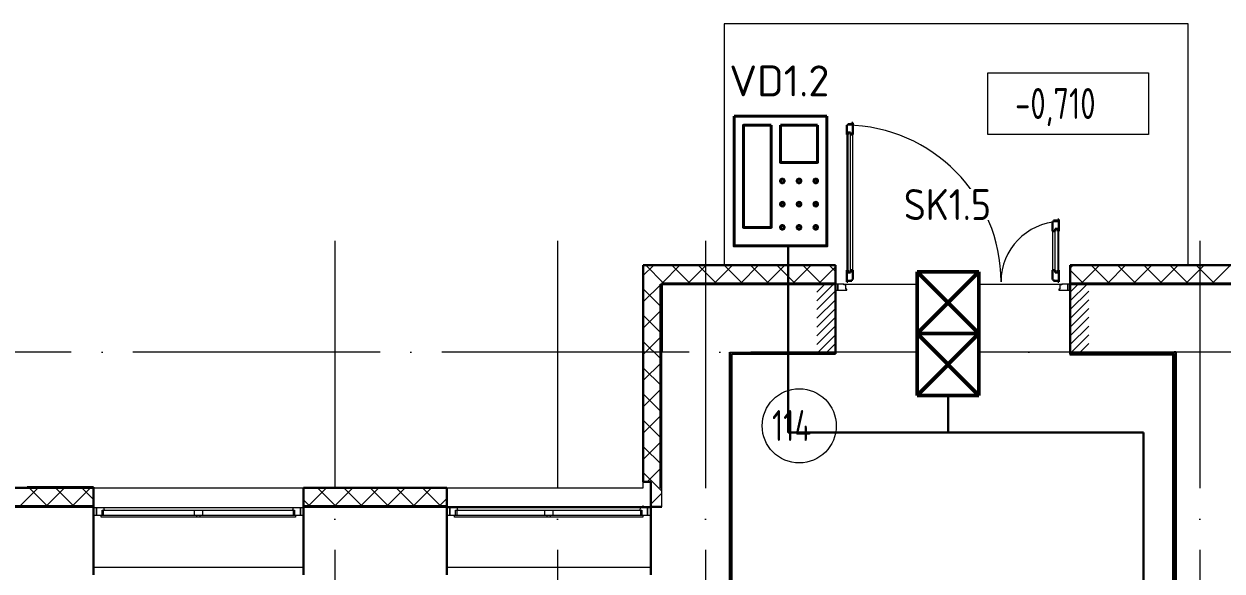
# Model space of a CAD drawing. Header units: millimetres. Extents: x -325553 to 627452, y -28539 to 738858.
# Drawn here: x -51775 to -42080, y 627397 to 631819 of the extents above; entities that cross this region are included whole.
import ezdxf

# ---------------------------------------------------------------- set-up
doc = ezdxf.new("R2010")
doc.units = ezdxf.units.MM
doc.set_wipeout_variables(frame=1)
for name, pattern in [('ADSK_Линия сетки', [25, 20, -2.5, 0, -2.5]), ('ADSK_Штриховая_ш2 п1_5', [4.5, 3, -1.5]), ('осевая', [2, 1.25, -0.25, 0.25, -0.25])]:
    doc.linetypes.add(name, pattern=pattern)
for name, color, linetype, lineweight in [('_ Окна', 7, 'Continuous', 9), ('RC-Извещатели_охранные', 5, 'Continuous', 30), ('RC-Линии_связи-Адресные', 5, 'Continuous', 30), ('RC-Линии_связи-Питание_220В', 6, 'осевая', 40), ('Аннотация', 7, 'Continuous', 18), ('Двери', 252, 'Continuous', 9), ('Марки помещений', 252, 'Continuous', 20), ('Маркировка Не АУ', 7, 'Continuous', 25), ('НО СКУД', 7, 'Continuous', 50), ('Ограждение', 252, 'Continuous', 9), ('Окна', 252, 'Continuous', 9), ('Оси', 252, 'Continuous', 9), ('Отметки', 7, 'Continuous', 9), ('Перекрытие', 252, 'Continuous', 18), ('Пожарка', 7, 'Continuous', 25), ('Стены внутренние', 7, 'Continuous', 18), ('Стены наружные', 7, 'Continuous', 18), ('Стены штриховка', 7, 'Continuous', 9)]:
    doc.layers.add(name, color=color, linetype=linetype, lineweight=lineweight)
doc.layers.add('Двери открывание', color=7, linetype='Continuous', lineweight=9, true_color=0xc0c0c0)
doc.layers.add('Стены', color=194, linetype='Continuous')
doc.styles.add('GOST Common_3', font='', dxfattribs={"height": 3.5})
doc.styles.add('ICOCPEUR', font='isocpeur.ttf', dxfattribs={"height": 250})
doc.styles.add('ISOCPEUR', font='isocpeur.ttf', dxfattribs={"width": 0.9, "height": 350})
doc.styles.get('GOST Common_3').set_extended_font_data('GOST 2.304 type A')
doc.linetypes.add('проект$0$Проводка в коробе', pattern='A,5,[130,ltypeshp.shx,S=1,R=0,X=0,Y=0],1.5,[130,ltypeshp.shx,S=1.5,R=90,X=0,Y=-1],0,[130,ltypeshp.shx,S=2.1,R=90,X=0,Y=1],1,[130,ltypeshp.shx,S=1,R=0,X=0.5,Y=0],5', length=12.5)

# ---------------------------------------------------------------- blocks, each defined once
blk = doc.blocks.new('1 этаж')
at = {"layer": 'Двери', "lineweight": 18, "true_color": 0x636466}
h = blk.add_hatch(dxfattribs=at)
h.set_pattern_fill('FP_2', color=251, style=0, pattern_type=2)
h.set_pattern_definition([(45, (-43580.8, -3268.73), (-35.3553, 35.3553), [])])
h.paths.add_polyline_path([(-44405.8, -3543.7), (-44405.8, -2993.7), (-44555.8, -2993.7), (-44555.8, -3543.7)])
h.paths.add_polyline_path([(-42355.8, -3543.7), (-42355.8, -2993.7), (-42505.8, -2993.7), (-42505.8, -3543.7), (-42370.6, -3543.7)])
at = {"layer": '_ Окна', "color": 251, "true_color": 0x636466}
for p, q in [((-50385.8, -4803.7), (-50410.8, -4803.7)), ((-50385.8, -4861.7), (-50385.8, -4803.7)), ((-48710.8, -4803.7), (-48735.8, -4803.7)), ((-48735.8, -4803.7), (-48735.8, -4861.7)), ((-47525.8, -4803.7), (-47550.8, -4803.7)), ((-47525.8, -4861.7), (-47525.8, -4803.7)), ((-45900.8, -4803.7), (-45925.8, -4803.7)), ((-45925.8, -4803.7), (-45925.8, -4861.7)), ((-50410.8, -4861.7), (-50385.8, -4861.7)), ((-48735.8, -4861.7), (-48710.8, -4861.7)), ((-47550.8, -4861.7), (-47525.8, -4861.7)), ((-45925.8, -4861.7), (-45900.8, -4861.7))]:
    blk.add_line(p, q, dxfattribs=at)
at = {"layer": '_ Окна', "color": 251, "lineweight": 18, "true_color": 0x636466}
for p, q in [((-50326.4, -4803.7), (-50385.8, -4803.7)), ((-50385.8, -4803.7), (-50385.8, -4861.7)), ((-50339.8, -4861.7), (-50339.8, -4820.7)), ((-50339.8, -4820.7), (-50327.8, -4820.7)), ((-50321.8, -4820.7), (-50326.4, -4803.7)), ((-48795.2, -4803.7), (-48799.8, -4820.7)), ((-48735.8, -4803.7), (-48795.2, -4803.7)), ((-48793.8, -4820.7), (-48781.8, -4820.7)), ((-48781.8, -4820.7), (-48781.8, -4861.7)), ((-48735.8, -4861.7), (-48735.8, -4803.7)), ((-47466.4, -4803.7), (-47525.8, -4803.7)), ((-47525.8, -4803.7), (-47525.8, -4861.7)), ((-47479.8, -4861.7), (-47479.8, -4820.7)), ((-47479.8, -4820.7), (-47467.8, -4820.7)), ((-47461.8, -4820.7), (-47466.4, -4803.7)), ((-45985.2, -4803.7), (-45989.8, -4820.7)), ((-45925.8, -4803.7), (-45985.2, -4803.7)), ((-45983.8, -4820.7), (-45971.8, -4820.7)), ((-45971.8, -4820.7), (-45971.8, -4861.7)), ((-45925.8, -4861.7), (-45925.8, -4803.7)), ((-50385.8, -4861.7), (-50347.8, -4861.7)), ((-48773.8, -4861.7), (-48735.8, -4861.7)), ((-47525.8, -4861.7), (-47487.8, -4861.7)), ((-45963.8, -4861.7), (-45925.8, -4861.7))]:
    blk.add_line(p, q, dxfattribs=at)
at = {"layer": 'Аннотация', "color": 251, "lineweight": 20, "true_color": 0x636466}
for p, q in [((-43172, -1786.4), (-43172, -1286.4)), ((-43172, -1286.4), (-41872, -1286.4)), ((-41872, -1286.4), (-41872, -1786.4)), ((-41872, -1786.4), (-43172, -1786.4))]:
    blk.add_line(p, q, dxfattribs=at)
at = {"layer": 'Двери', "color": 251, "lineweight": 30, "true_color": 0x636466}
for p, q in [((-44305.8, -1709.7), (-44313.8, -1709.7)), ((-44313.8, -1709.7), (-44313.8, -1785.7)), ((-44271.8, -1700.7), (-44305.8, -1700.7)), ((-44305.8, -1700.7), (-44305.8, -1709.7)), ((-44263.8, -1691.7), (-44271.8, -1691.7)), ((-44271.8, -1691.7), (-44271.8, -1700.7)), ((-44263.8, -1785.7), (-44263.8, -1691.7)), ((-44304.8, -1785.7), (-44313.8, -1785.7)), ((-44304.8, -1767.7), (-44304.8, -1785.7)), ((-44283.8, -1767.7), (-44304.8, -1767.7)), ((-44283.8, -1785.7), (-44283.8, -1767.7)), ((-44263.8, -1785.7), (-44283.8, -1785.7)), ((-42639.8, -2489.7), (-42647.8, -2489.7)), ((-42647.8, -2489.7), (-42647.8, -2565.7)), ((-42605.8, -2480.7), (-42639.8, -2480.7)), ((-42639.8, -2480.7), (-42639.8, -2489.7)), ((-42597.8, -2471.7), (-42605.8, -2471.7)), ((-42605.8, -2471.7), (-42605.8, -2480.7)), ((-42597.8, -2565.7), (-42597.8, -2471.7)), ((-42647.8, -2565.7), (-42627.8, -2565.7)), ((-42627.8, -2565.7), (-42627.8, -2547.7)), ((-42627.8, -2547.7), (-42606.8, -2547.7)), ((-42606.8, -2547.7), (-42606.8, -2565.7)), ((-42606.8, -2565.7), (-42597.8, -2565.7)), ((-44313.8, -2881.7), (-44313.8, -2975.7)), ((-44304.8, -2881.7), (-44313.8, -2881.7)), ((-44304.8, -2899.7), (-44304.8, -2881.7)), ((-44283.8, -2899.7), (-44304.8, -2899.7)), ((-44283.8, -2881.7), (-44283.8, -2899.7)), ((-44263.8, -2881.7), (-44283.8, -2881.7)), ((-44263.8, -2957.7), (-44263.8, -2881.7)), ((-42647.8, -2881.7), (-42647.8, -2957.7)), ((-42647.8, -2881.7), (-42627.8, -2881.7)), ((-42627.8, -2881.7), (-42627.8, -2899.7)), ((-42627.8, -2899.7), (-42606.8, -2899.7)), ((-42606.8, -2881.7), (-42597.8, -2881.7)), ((-42606.8, -2899.7), (-42606.8, -2881.7)), ((-42597.8, -2975.7), (-42597.8, -2881.7)), ((-44313.8, -2975.7), (-44305.8, -2975.7)), ((-44305.8, -2975.7), (-44305.8, -2966.7)), ((-44305.8, -2966.7), (-44271.8, -2966.7)), ((-44271.8, -2966.7), (-44271.8, -2957.7)), ((-44271.8, -2957.7), (-44263.8, -2957.7)), ((-42647.8, -2957.7), (-42639.8, -2957.7)), ((-42639.8, -2957.7), (-42639.8, -2966.7)), ((-42639.8, -2966.7), (-42605.8, -2966.7)), ((-42605.8, -2966.7), (-42605.8, -2975.7)), ((-42605.8, -2975.7), (-42597.8, -2975.7))]:
    blk.add_line(p, q, dxfattribs=at)
at = {"layer": 'Двери', "color": 251, "true_color": 0x636466}
for p, q in [((-44313.8, -1785.7), (-44313.8, -2881.7)), ((-44304.8, -1767.7), (-44304.8, -2899.7)), ((-44283.8, -1767.7), (-44304.8, -1767.7)), ((-44283.8, -2899.7), (-44283.8, -1767.7)), ((-44263.8, -2881.7), (-44263.8, -1785.7)), ((-42647.8, -2565.7), (-42647.8, -2881.7)), ((-42627.8, -2899.7), (-42627.8, -2547.7)), ((-42627.8, -2547.7), (-42606.8, -2547.7)), ((-42606.8, -2547.7), (-42606.8, -2899.7)), ((-42597.8, -2881.7), (-42597.8, -2565.7)), ((-44304.8, -2899.7), (-44283.8, -2899.7)), ((-42606.8, -2899.7), (-42627.8, -2899.7)), ((-44405.8, -2993.7), (-44405.8, -3043.7)), ((-44385.8, -2993.7), (-44405.8, -2993.7)), ((-44385.8, -3043.7), (-44385.8, -2993.7)), ((-44336.8, -2993.7), (-44385.8, -2993.7)), ((-44385.8, -2993.7), (-44385.8, -3043.7)), ((-44336.8, -3001.7), (-44336.8, -2993.7)), ((-44322.8, -3001.7), (-44336.8, -3001.7)), ((-44322.8, -3035.7), (-44322.8, -3001.7)), ((-42574.8, -3001.7), (-42588.8, -3001.7)), ((-42588.8, -3001.7), (-42588.8, -3035.7)), ((-42574.8, -2993.7), (-42574.8, -3001.7)), ((-42525.8, -2993.7), (-42574.8, -2993.7)), ((-42505.8, -2993.7), (-42525.8, -2993.7)), ((-42525.8, -2993.7), (-42525.8, -3043.7)), ((-42525.8, -3043.7), (-42525.8, -2993.7)), ((-42505.8, -3043.7), (-42505.8, -2993.7)), ((-44405.8, -3043.7), (-44385.8, -3043.7)), ((-44385.8, -3043.7), (-44313.8, -3043.7)), ((-44313.8, -3035.7), (-44322.8, -3035.7)), ((-44313.8, -3043.7), (-44313.8, -3035.7)), ((-42588.8, -3035.7), (-42597.8, -3035.7)), ((-42597.8, -3035.7), (-42597.8, -3043.7)), ((-42597.8, -3043.7), (-42525.8, -3043.7)), ((-42525.8, -3043.7), (-42505.8, -3043.7))]:
    blk.add_line(p, q, dxfattribs=at)
at = {"layer": 'Двери', "color": 251, "linetype": 'ADSK_Штриховая_ш2 п1_5', "true_color": 0x636466}
for p, q in [((-44405.8, -2993.7), (-44555.8, -2993.7)), ((-44405.8, -3543.7), (-44405.8, -2993.7)), ((-42355.8, -2993.7), (-42505.8, -2993.7)), ((-42505.8, -2993.7), (-42505.8, -3543.7)), ((-44555.8, -3543.7), (-44405.8, -3543.7)), ((-42505.8, -3543.7), (-42355.8, -3543.7))]:
    blk.add_line(p, q, dxfattribs=at)
at = {"layer": 'Двери открывание', "color": 251, "true_color": 0x636466}
for centre, radius, start, end in [((-44331.8, -2975.7), 1266, 0, 89.18534), ((-42579.8, -2975.7), 486, 92.12255, 180)]:
    blk.add_arc(centre, radius, start, end, dxfattribs=at)
at = {"layer": 'Марки помещений', "color": 251, "true_color": 0x636466}
blk.add_circle((-44698.7, -4140.4), 300, dxfattribs=at)
at = {"layer": 'Ограждение', "color": 251, "true_color": 0x636466}
for p, q in [((-42505.8, -3568.7), (-42505.8, -3558.7)), ((-41675.8, -3568.7), (-42505.8, -3568.7)), ((-41675.8, -7565.4), (-41675.8, -3568.7))]:
    blk.add_line(p, q, dxfattribs=at)
at = {"layer": 'Окна', "color": 251, "true_color": 0x636466}
for p, q in [((-50327.8, -4820.7), (-49595.8, -4820.7)), ((-50327.8, -4861.7), (-50327.8, -4820.7)), ((-48795.2, -4803.7), (-50326.4, -4803.7)), ((-49595.8, -4820.7), (-49525.8, -4820.7)), ((-49595.8, -4820.7), (-49595.8, -4861.7)), ((-49525.8, -4820.7), (-48793.8, -4820.7)), ((-49525.8, -4861.7), (-49525.8, -4820.7)), ((-48793.8, -4820.7), (-48793.8, -4861.7)), ((-47467.8, -4820.7), (-46760.8, -4820.7)), ((-47467.8, -4861.7), (-47467.8, -4820.7)), ((-45985.2, -4803.7), (-47466.4, -4803.7)), ((-46760.8, -4820.7), (-46690.8, -4820.7)), ((-46760.8, -4820.7), (-46760.8, -4861.7)), ((-46690.8, -4820.7), (-45983.8, -4820.7)), ((-46690.8, -4861.7), (-46690.8, -4820.7)), ((-45983.8, -4820.7), (-45983.8, -4861.7)), ((-50347.8, -4861.7), (-49575.8, -4861.7)), ((-50347.8, -4878.7), (-50347.8, -4861.7)), ((-49575.8, -4878.7), (-50347.8, -4878.7)), ((-49575.8, -4861.7), (-49546.1, -4861.7)), ((-49575.8, -4861.7), (-49575.8, -4878.7)), ((-49546.1, -4878.7), (-49575.8, -4878.7)), ((-49545.8, -4861.7), (-48773.8, -4861.7)), ((-49545.8, -4878.7), (-49545.8, -4861.7)), ((-48773.8, -4878.7), (-49545.8, -4878.7)), ((-48773.8, -4861.7), (-48773.8, -4878.7)), ((-47487.8, -4861.7), (-46740.8, -4861.7)), ((-47487.8, -4878.7), (-47487.8, -4861.7)), ((-46740.8, -4878.7), (-47487.8, -4878.7)), ((-46740.8, -4861.7), (-46710.8, -4861.7)), ((-46740.8, -4861.7), (-46740.8, -4878.7)), ((-46710.8, -4878.7), (-46740.8, -4878.7)), ((-46710.8, -4861.7), (-45963.8, -4861.7)), ((-46710.8, -4878.7), (-46710.8, -4861.7)), ((-45963.8, -4878.7), (-46710.8, -4878.7)), ((-45963.8, -4861.7), (-45963.8, -4878.7))]:
    blk.add_line(p, q, dxfattribs=at)
at = {"layer": 'Оси', "color": 251, "linetype": 'ADSK_Линия сетки', "ltscale": 100, "true_color": 0x636466}
for p, q in [((-48455.8, -2643.7), (-48455.8, -33769.9)), ((-46655.8, -2643.7), (-46655.8, -33769.9)), ((-45455.8, -2643.7), (-45455.8, -33769.9)), ((-41455.8, -2643.7), (-41455.8, -33769.9)), ((4411.5, -3543.7), (-72528.1, -3543.7))]:
    blk.add_line(p, q, dxfattribs=at)
at = {"layer": 'Отметки', "color": 251, "lineweight": 20, "true_color": 0x636466}
blk.add_line((-42482.6, -1786.4), (-42522, -1786.4), dxfattribs=at)
at = {"layer": 'Перекрытие', "color": 251, "ltscale": 100, "true_color": 0x636466}
for p, q in [((-41550.8, -891.7), (-45305.8, -891.7)), ((-45305.8, -891.7), (-45305.8, -2841.7)), ((-41550.8, -2841.7), (-41550.8, -891.7)), ((-44336.8, -2993.7), (-42574.8, -2993.7)), ((-42505.8, -3543.7), (-44405.8, -3543.7))]:
    blk.add_line(p, q, dxfattribs=at)
at = {"layer": 'Стены внутренние', "color": 251, "lineweight": 30, "true_color": 0x636466}
for p, q in [((-44405.8, -2841.7), (-45962.8, -2841.7)), ((-45962.8, -2841.7), (-45962.8, -4593.7)), ((-44405.8, -2983.7), (-44405.8, -2841.7)), ((-40948.8, -2841.7), (-42505.8, -2841.7)), ((-42505.8, -2841.7), (-42505.8, -2983.7)), ((-44405.8, -2993.7), (-45810.8, -2993.7)), ((-45810.8, -2993.7), (-45810.8, -3543.7)), ((-44405.8, -3543.7), (-44405.8, -2993.7)), ((-42505.8, -2993.7), (-42505.8, -3543.7)), ((-41665.8, -3543.7), (-41650.8, -3543.7)), ((-50945.8, -4641.7), (-51480.8, -4641.7)), ((-50410.8, -4783.7), (-50410.8, -4641.7)), ((-47550.8, -4641.7), (-48710.8, -4641.7)), ((-48710.8, -4641.7), (-48710.8, -4783.7)), ((-47550.8, -4783.7), (-47550.8, -4641.7)), ((-45962.8, -4593.7), (-45900.8, -4593.7)), ((-45900.8, -4593.7), (-45900.8, -4793.7)), ((-50410.8, -4793.7), (-51480.8, -4793.7)), ((-50410.8, -5343.7), (-50410.8, -4793.7)), ((-47550.8, -4793.7), (-48710.8, -4793.7)), ((-48710.8, -4793.7), (-48710.8, -5343.7)), ((-47550.8, -5343.7), (-47550.8, -4793.7)), ((-45810.8, -4793.7), (-45900.8, -4793.7)), ((-45900.8, -4793.7), (-45900.8, -5343.7)), ((-45900.8, -4793.7), (-45810.8, -4793.7))]:
    blk.add_line(p, q, dxfattribs=at)
at = {"layer": 'Стены внутренние', "color": 251, "linetype": 'Continuous', "lineweight": 9, "true_color": 0x636466}
for p, q in [((-45960.4, -2841.7), (-45960.8, -2842.4)), ((-45960.8, -2926.2), (-45878.3, -2843.7)), ((-45798.5, -2983.7), (-45938.5, -2843.7)), ((-45806.2, -2983.7), (-45666.2, -2843.7)), ((-45586.4, -2983.7), (-45726.4, -2843.7)), ((-45594, -2983.7), (-45454, -2843.7)), ((-45374.3, -2983.7), (-45514.3, -2843.7)), ((-45381.9, -2983.7), (-45241.9, -2843.7)), ((-45162.1, -2983.7), (-45302.1, -2843.7)), ((-45169.8, -2983.7), (-45029.8, -2843.7)), ((-44950, -2983.7), (-45090, -2843.7)), ((-44957.6, -2983.7), (-44817.6, -2843.7)), ((-44905.5, -2843.7), (-44906.7, -2841.7)), ((-44737.9, -2983.7), (-44877.9, -2843.7)), ((-44745.5, -2983.7), (-44605.5, -2843.7)), ((-44525.7, -2983.7), (-44665.7, -2843.7)), ((-44533.4, -2983.7), (-44407.8, -2858.2)), ((-44407.8, -2889.5), (-44453.6, -2843.7)), ((-44407.8, -2850.4), (-44405.8, -2850.4)), ((-42503.8, -2863.4), (-42484.2, -2843.7)), ((-42404.4, -2983.7), (-42503.8, -2884.3)), ((-42441.9, -2843.7), (-42443, -2841.7)), ((-42412, -2983.7), (-42272, -2843.7)), ((-42192.3, -2983.7), (-42332.3, -2843.7)), ((-42199.9, -2983.7), (-42059.9, -2843.7)), ((-41980.1, -2983.7), (-42120.1, -2843.7)), ((-41987.8, -2983.7), (-41847.8, -2843.7)), ((-41768, -2983.7), (-41908, -2843.7)), ((-41854.3, -2841.7), (-41855.4, -2843.7)), ((-41775.6, -2983.7), (-41635.6, -2843.7)), ((-41555.9, -2983.7), (-41695.9, -2843.7)), ((-41563.5, -2983.7), (-41423.5, -2843.7)), ((-41343.8, -2983.7), (-41483.8, -2843.7)), ((-41351.4, -2983.7), (-41211.4, -2843.7)), ((-45960.8, -3138.4), (-45816.2, -2993.7)), ((-45816.2, -2993.7), (-45810.8, -2988.4)), ((-45810.8, -3183.6), (-45960.8, -3033.6)), ((-45960.8, -3350.5), (-45810.8, -3200.5)), ((-45810.8, -3395.7), (-45960.8, -3245.7)), ((-45960.8, -3562.6), (-45810.8, -3412.6)), ((-45810.8, -3607.8), (-45960.8, -3457.8)), ((-45960.8, -3774.8), (-45810.8, -3624.8)), ((-45810.8, -3820), (-45960.8, -3670)), ((-45961.5, -3859.6), (-45962.8, -3861.9)), ((-45960.8, -3986.9), (-45810.8, -3836.9)), ((-45810.8, -4032.1), (-45960.8, -3882.1)), ((-45960.8, -4199), (-45810.8, -4049)), ((-45810.8, -4244.2), (-45960.8, -4094.2)), ((-45960.8, -4267.2), (-45962.8, -4263.7)), ((-45960.8, -4411.2), (-45810.8, -4261.2)), ((-45810.8, -4456.4), (-45960.8, -4306.4)), ((-45810.8, -4668.5), (-45960.8, -4518.5)), ((-45929.2, -4591.7), (-45810.8, -4473.3)), ((-51000.3, -4783.7), (-50860.3, -4643.7)), ((-50786.7, -4783.7), (-50926.7, -4643.7)), ((-50788.1, -4783.7), (-50648.1, -4643.7)), ((-50574.6, -4783.7), (-50714.6, -4643.7)), ((-50576, -4783.7), (-50436, -4643.7)), ((-50412.8, -4733.4), (-50502.5, -4643.7)), ((-48666.8, -4783.7), (-48526.8, -4643.7)), ((-48453.3, -4783.7), (-48593.3, -4643.7)), ((-48454.7, -4783.7), (-48314.7, -4643.7)), ((-48441.7, -4643.7), (-48442.8, -4641.7)), ((-48241.2, -4783.7), (-48381.2, -4643.7)), ((-48242.6, -4783.7), (-48102.6, -4643.7)), ((-48029, -4783.7), (-48169, -4643.7)), ((-48030.4, -4783.7), (-47890.4, -4643.7)), ((-47816.9, -4783.7), (-47956.9, -4643.7)), ((-47818.3, -4783.7), (-47678.3, -4643.7)), ((-47604.8, -4783.7), (-47744.8, -4643.7)), ((-48665.4, -4783.7), (-48708.8, -4740.4)), ((-47606.2, -4783.7), (-47552.8, -4730.4)), ((-45898.8, -4773.4), (-45810.8, -4685.4)), ((-45897.7, -4793.7), (-45898.8, -4792.6))]:
    blk.add_line(p, q, dxfattribs=at)
at = {"layer": 'Стены внутренние', "color": 251, "true_color": 0x636466}
for p, q in [((-45810.8, -2993.7), (-45820.8, -2993.7)), ((-45810.8, -4793.7), (-45810.8, -3543.7)), ((-45260.8, -3543.7), (-44405.8, -3543.7)), ((-42505.8, -3543.7), (-41665.8, -3543.7)), ((-50410.8, -4641.7), (-48710.8, -4641.7)), ((-47550.8, -4641.7), (-45962.8, -4641.7)), ((-45962.8, -4641.7), (-45962.8, -4593.7)), ((-45962.8, -4793.7), (-45962.8, -4783.7)), ((-45900.8, -4793.7), (-45962.8, -4793.7)), ((-45900.8, -4793.7), (-45900.8, -4793.7)), ((-45810.8, -4793.7), (-45810.8, -4793.7)), ((-50410.8, -5283.7), (-48710.8, -5283.7)), ((-47550.8, -5283.7), (-45900.8, -5283.7))]:
    blk.add_line(p, q, dxfattribs=at)
at = {"layer": 'Стены наружные', "color": 251, "lineweight": 30, "true_color": 0x636466}
for p, q in [((-45820.8, -2993.7), (-45820.8, -4641.7)), ((-44405.8, -2993.7), (-44405.8, -2983.7)), ((-42505.8, -2983.7), (-42505.8, -2993.7)), ((-42505.8, -2993.7), (-41090.8, -2993.7)), ((-45260.8, -3543.7), (-45260.8, -10858.7)), ((-45245.8, -3558.7), (-44405.8, -3558.7)), ((-45245.8, -10723.7), (-45245.8, -3558.7)), ((-44405.8, -3558.7), (-44405.8, -3543.7)), ((-42505.8, -3543.7), (-42505.8, -3558.7)), ((-42505.8, -3558.7), (-41665.8, -3558.7)), ((-41665.8, -3558.7), (-41665.8, -10723.7)), ((-41650.8, -10858.7), (-41650.8, -3543.7)), ((-50410.8, -4636.7), (-50945.8, -4636.7)), ((-50945.8, -4636.7), (-50945.8, -4641.7)), ((-50945.8, -4641.7), (-50410.8, -4641.7)), ((-50410.8, -4641.7), (-50410.8, -4636.7)), ((-45820.8, -4641.7), (-45810.8, -4641.7)), ((-50410.8, -4793.7), (-50410.8, -4783.7)), ((-48710.8, -4783.7), (-48710.8, -4793.7)), ((-47550.8, -4793.7), (-47550.8, -4783.7))]:
    blk.add_line(p, q, dxfattribs=at)
at = {"layer": 'Стены наружные', "color": 251, "linetype": 'Continuous', "lineweight": 9, "true_color": 0x636466}
for p, q in [((-45810.8, -3004), (-45820.8, -3004)), ((-45810.8, -3104), (-45820.8, -3104)), ((-45810.8, -3204), (-45820.8, -3204)), ((-45810.8, -3304), (-45820.8, -3304)), ((-45810.8, -3404), (-45820.8, -3404)), ((-45810.8, -3504), (-45820.8, -3504)), ((-45108.4, -3558.7), (-45093.4, -3543.7)), ((-44684.1, -3558.7), (-44669.1, -3543.7)), ((-42138.5, -3558.7), (-42123.5, -3543.7)), ((-41714.3, -3558.7), (-41699.3, -3543.7)), ((-45810.8, -3604), (-45820.8, -3604)), ((-45810.8, -3704), (-45820.8, -3704)), ((-45260.8, -3711.2), (-45245.8, -3696.2)), ((-45810.8, -3804), (-45820.8, -3804)), ((-45810.8, -3904), (-45820.8, -3904)), ((-41665.8, -3934.5), (-41650.8, -3919.5)), ((-45810.8, -4004), (-45820.8, -4004)), ((-45810.8, -4104), (-45820.8, -4104)), ((-45260.8, -4135.4), (-45245.8, -4120.4)), ((-45810.8, -4204), (-45820.8, -4204)), ((-45810.8, -4304), (-45820.8, -4304)), ((-41665.8, -4358.8), (-41650.8, -4343.8)), ((-45810.8, -4404), (-45820.8, -4404)), ((-45810.8, -4504), (-45820.8, -4504)), ((-45260.8, -4559.7), (-45245.8, -4544.7)), ((-45810.8, -4604), (-45820.8, -4604)), ((-41665.8, -4783.1), (-41650.8, -4768.1)), ((-45260.8, -4984), (-45245.8, -4969)), ((-41665.8, -5207.3), (-41650.8, -5192.3))]:
    blk.add_line(p, q, dxfattribs=at)
at = {"layer": 'Стены наружные', "color": 251, "true_color": 0x636466}
blk.add_line((-45962.8, -4793.7), (-47550.8, -4793.7), dxfattribs=at)
at = {"layer": 'Стены штриховка', "color": 251, "true_color": 0x636466}
for p, q in [((-44407.8, -2843.7), (-45962.8, -2843.7)), ((-45960.8, -2841.7), (-45960.8, -4591.7)), ((-44407.8, -2983.7), (-44407.8, -2843.7)), ((-40948.8, -2843.7), (-42503.8, -2843.7)), ((-42503.8, -2843.7), (-42503.8, -2983.7)), ((-45810.8, -2983.7), (-44405.8, -2983.7)), ((-45810.8, -2983.7), (-45810.8, -2993.7)), ((-42505.8, -2983.7), (-41100.8, -2983.7)), ((-50412.8, -4643.7), (-51478.8, -4643.7)), ((-50412.8, -4643.7), (-50412.8, -4783.7)), ((-47552.8, -4643.7), (-48708.8, -4643.7)), ((-48708.8, -4783.7), (-48708.8, -4643.7)), ((-47552.8, -4643.7), (-47552.8, -4783.7)), ((-45960.8, -4591.7), (-45898.8, -4591.7)), ((-45898.8, -4591.7), (-45898.8, -4793.7)), ((-51480.8, -4783.7), (-50410.8, -4783.7)), ((-48710.8, -4783.7), (-47550.8, -4783.7))]:
    blk.add_line(p, q, dxfattribs=at)
at = {"layer": 'Марки помещений', "color": 251, "true_color": 0x636466, "style": 'GOST Common_3', "width": 0.9}
blk.add_text('114', height=250, dxfattribs=at).set_placement((-44918.7, -4262.6))
at = {"layer": 'Отметки', "color": 251, "true_color": 0x636466, "style": 'GOST Common_3', "width": 0.9}
blk.add_text('-0,710', height=250, dxfattribs=at).set_placement((-42951.8, -1659.7))
blk = doc.blocks.new('домофон')
at = {"linetype": 'ByBlock', "lineweight": -2}
blk.add_wipeout([(54835.6, 183369.5), (54835.6, 184419.5), (55585.6, 184419.5), (55585.6, 183369.5)], dxfattribs=at).dxf.layer = 'RC-Извещатели_охранные'
at = {"layer": 'RC-Извещатели_охранные', "linetype": 'ByBlock', "lineweight": -2}
for points in [[(54835.6, 184419.5), (55585.6, 184419.5)], [(54835.6, 184419.5), (54835.6, 183369.5), (55585.6, 183369.5), (55585.6, 184419.5)], [(55135.6, 184344.5), (55135.6, 183519.5), (54910.6, 183519.5), (54910.6, 184344.5), (55135.6, 184344.5)], [(55210.6, 184344.5), (55210.6, 184044.5), (55510.6, 184044.5), (55510.6, 184344.5)], [(55210.6, 184344.5), (55510.6, 184344.5)]]:
    blk.add_lwpolyline(points, dxfattribs=at)
for centre in [(55225.6, 183894.5), (55360.6, 183894.5), (55495.6, 183894.5), (55225.6, 183707), (55360.6, 183707), (55495.6, 183707), (55225.6, 183519.5), (55360.6, 183519.5), (55495.6, 183519.5)]:
    blk.add_circle(centre, 15, dxfattribs=at)
blk = doc.blocks.new('тип 3')
at = {"color": 3}
blk.add_wipeout([(-201819.6, 375828), (-202819.6, 375828), (-202819.6, 376328), (-201819.6, 376328)], dxfattribs=at).dxf.layer = 'НО СКУД'
at = {"layer": 'НО СКУД', "color": 3}
for p, q in [((-202819.6, 376328), (-201819.6, 376328)), ((-202819.6, 375828), (-202819.6, 376328)), ((-202319.6, 376328), (-202819.6, 375828)), ((-202319.6, 375828), (-202819.6, 376328)), ((-202319.6, 376328), (-202319.6, 375828)), ((-201819.6, 376328), (-202319.6, 375828)), ((-201819.6, 375828), (-202319.6, 376328)), ((-201819.6, 376328), (-201819.6, 375828)), ((-201819.6, 375828), (-202819.6, 375828))]:
    blk.add_line(p, q, dxfattribs=at)
at = {"layer": 'НО СКУД', "color": 3, "ltscale": 30}
blk.add_line((-201819.6, 376328), (-201819.6, 375828), dxfattribs=at)

msp = doc.modelspace()

# ---------------------------------------------------------------- linework, layer by layer
at = {"layer": 'RC-Линии_связи-Адресные'}
for p, q in [((-44297, 628815.8), (-44297, 628517.5)), ((-42715.3, 628517.5), (-42715, 620555.9))]:
    msp.add_line(p, q, dxfattribs=at)

# ---------------------------------------------------------------- block references
msp.add_blockref('1 этаж', (-802.7, 632710.4))

# ---------------------------------------------------------------- texts
at = {"layer": 'Пожарка', "color": 7, "lineweight": 25, "style": 'ICOCPEUR'}
msp.add_text('VD1.2', height=250, dxfattribs=at).set_placement((-46067.5, 631233.7, 2927.8))

# ---------------------------------------------------------------- next in the draw order: block references
at = {"layer": 'RC-Линии_связи-Питание_220В', "linetype": 'проект$0$Проводка в коробе'}
msp.add_blockref('домофон', (-100863.5, 446655.2), dxfattribs=at)

# ---------------------------------------------------------------- next in the draw order: texts
at = {"layer": 'Маркировка Не АУ', "insert": (-44301.6, 630358.9), "char_height": 250, "width": 1035.25, "attachment_point": 5, "style": 'ISOCPEUR', "bg_fill": 3, "box_fill_scale": 1, "bg_fill_color": 256, "bg_fill_transparency": 0}
msp.add_mtext('SK1.5', dxfattribs=at)

# ---------------------------------------------------------------- next in the draw order: linework, layer by layer
at = {"layer": 'RC-Линии_связи-Адресные'}
msp.add_lwpolyline([(-45590.6, 630024.7), (-45590.6, 628517.5), (-42715.3, 628517.5)], dxfattribs=at)

# ---------------------------------------------------------------- next in the draw order: block references
at = {"layer": 'Стены', "color": 1, "rotation": 90}
msp.add_blockref('тип 3', (331781, 831635.4), dxfattribs=at)

doc.saveas('drawing.dxf')
